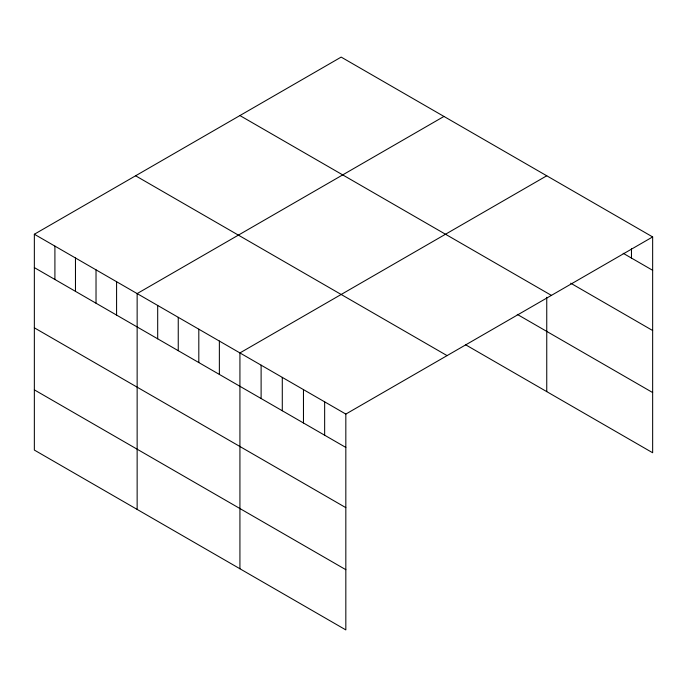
<?xml version="1.0" encoding="UTF-8"?>
<svg xmlns="http://www.w3.org/2000/svg" width="687" height="687" viewBox="0 0 687 687"><rect width="100%" height="100%" fill="white"/><g stroke="black" fill="none" stroke-linecap="round" stroke-linejoin="round"><path stroke-width="1.03" d="M34.35 234.241L345.827 414.072L345.827 629.902L34.35 450.071L34.35 234.241L341.173 57.098L652.65 236.929L652.65 452.759L465.408 344.659M443.957 116.438L137.142 293.581L137.142 509.419M546.749 175.786L239.926 352.929L239.926 568.759M345.827 414.072L652.65 236.929M623.178 253.288L652.65 270.3M570.691 283.19L652.65 330.516M239.918 115.553L551.403 295.384M517.251 314.38L652.65 392.552M135.597 175.786L447.082 355.617M34.35 267.612L345.827 447.443M34.35 327.819L345.827 507.65M34.35 389.855L345.827 569.686M631.473 248.685L631.473 258.072M546.749 297.282L546.749 391.616M324.65 401.843L324.65 435.215M303.465 389.615L303.465 422.986M282.288 377.386L282.288 410.757M261.112 365.158L261.112 398.529M219.368 341.061L219.368 374.432M198.809 329.193L198.809 362.564M178.251 317.317L178.251 350.688M157.692 305.449L157.692 338.82M116.584 281.713L116.584 315.084M96.025 269.845L96.025 303.216M75.467 257.977L75.467 291.348M54.908 246.109L54.908 279.48"/></g></svg>
